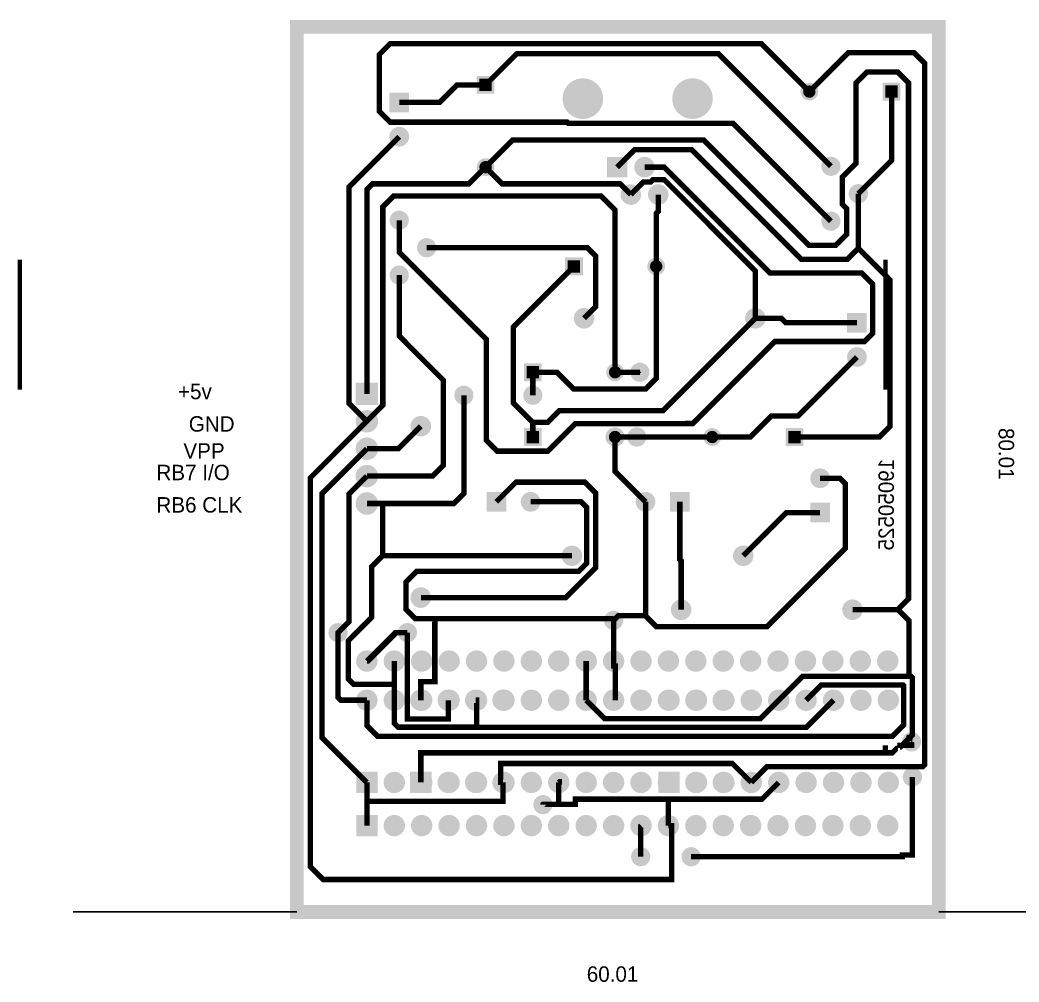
# Model space of a CAD drawing. Extents: x -267 to 397, y 62 to 270.
# Drawn here: x -266.8 to -174.2, y 169.2 to 258.3 of the extents above; entities that cross this region are included whole.
import ezdxf

# ---------------------------------------------------------------- set-up
doc = ezdxf.new("R2010")
doc.units = 0
doc.linetypes.add('ACAD_ISO03W100', pattern=[30, 12, -18])
doc.layers.get('0').update_dxf_attribs({"linetype": 'CONTINUOUS'})
doc.layers.add('ASYBOT', color=7, linetype='CONTINUOUS', true_color=0xffffff)
for name, color, linetype in [('BOTTOM', 7, 'CONTINUOUS'), ('PADSTACKS', 1, 'CONTINUOUS'), ('POWER', 7, 'CONTINUOUS'), ('SMTOP', 7, 'CONTINUOUS'), ('TEXT_SSTOP', 8, 'CONTINUOUS'), ('TOP', 2, 'CONTINUOUS')]:
    doc.layers.add(name, color=color, linetype=linetype)
doc.layers.get('PADSTACKS').off()

# ---------------------------------------------------------------- blocks, each defined once
blk = doc.blocks.new('PADSTACK_TM_CYLND_LLB_PAD3_1')
blk.add_point((0, 0))
at = {"layer": 'ASYBOT', "const_width": 0.052}
blk.add_lwpolyline([(-0.026, 0), (0.026, 0)], dxfattribs=at)
at = {"layer": 'BOTTOM', "const_width": 0.052}
blk.add_lwpolyline([(-0.026, 0), (0.026, 0)], dxfattribs=at)
at = {"layer": 'POWER', "const_width": 0.072}
blk.add_lwpolyline([(-0.036, 0), (0.036, 0)], dxfattribs=at)
at = {"layer": 'SMTOP', "const_width": 0.052}
blk.add_lwpolyline([(-0.026, 0), (0.026, 0)], dxfattribs=at)
at = {"layer": 'TOP', "const_width": 0.052}
blk.add_lwpolyline([(-0.026, 0), (0.026, 0)], dxfattribs=at)
blk = doc.blocks.new('PADSTACK_TM_CYLND_LLB_PAD4_1')
blk.add_point((0, 0))
at = {"layer": 'ASYBOT', "const_width": 0.026}
blk.add_lwpolyline([(-0.013, 0, 1), (0.013, 0, 1)], format="xyb", close=True, dxfattribs=at)
at = {"layer": 'BOTTOM', "const_width": 0.026}
blk.add_lwpolyline([(-0.013, 0, 1), (0.013, 0, 1)], format="xyb", close=True, dxfattribs=at)
at = {"layer": 'POWER', "const_width": 0.036}
blk.add_lwpolyline([(-0.018, 0, 1), (0.018, 0, 1)], format="xyb", close=True, dxfattribs=at)
at = {"layer": 'SMTOP', "const_width": 0.026}
blk.add_lwpolyline([(-0.013, 0, 1), (0.013, 0, 1)], format="xyb", close=True, dxfattribs=at)
at = {"layer": 'TOP', "const_width": 0.026}
blk.add_lwpolyline([(-0.013, 0, 1), (0.013, 0, 1)], format="xyb", close=True, dxfattribs=at)
blk = doc.blocks.new('FOOTPRINT_CAP_POL_C1')
at = {"layer": 'PADSTACKS'}
for name, p in [('PADSTACK_TM_CYLND_LLB_PAD3_1', (0, 0)), ('PADSTACK_TM_CYLND_LLB_PAD4_1', (0.125, 0))]:
    blk.add_blockref(name, p, dxfattribs=at)
blk = doc.blocks.new('FOOTPRINT_CAP_POL_C2')
at = {"layer": 'PADSTACKS'}
for name, p in [('PADSTACK_TM_CYLND_LLB_PAD3_1', (0, 0)), ('PADSTACK_TM_CYLND_LLB_PAD4_1', (0.125, 0))]:
    blk.add_blockref(name, p, dxfattribs=at)
blk = doc.blocks.new('PADSTACK_TM_DIODE_LLB_PAD30')
blk.add_point((0, 0))
at = {"layer": 'ASYBOT', "const_width": 0.0225}
blk.add_lwpolyline([(-0.0112, 0, 1), (0.0112, 0, 1)], format="xyb", close=True, dxfattribs=at)
at = {"layer": 'BOTTOM', "const_width": 0.0225}
blk.add_lwpolyline([(-0.0112, 0, 1), (0.0112, 0, 1)], format="xyb", close=True, dxfattribs=at)
at = {"layer": 'POWER', "const_width": 0.0325}
blk.add_lwpolyline([(-0.0162, 0, 1), (0.0162, 0, 1)], format="xyb", close=True, dxfattribs=at)
at = {"layer": 'SMTOP', "const_width": 0.0225}
blk.add_lwpolyline([(-0.0112, 0, 1), (0.0112, 0, 1)], format="xyb", close=True, dxfattribs=at)
at = {"layer": 'TOP', "const_width": 0.0225}
blk.add_lwpolyline([(-0.0112, 0, 1), (0.0112, 0, 1)], format="xyb", close=True, dxfattribs=at)
blk = doc.blocks.new('PADSTACK_TM_DIODE_LLB_PAD29')
blk.add_point((0, 0))
at = {"layer": 'ASYBOT', "const_width": 0.045}
blk.add_lwpolyline([(-0.0225, 0), (0.0225, 0)], dxfattribs=at)
at = {"layer": 'BOTTOM', "const_width": 0.045}
blk.add_lwpolyline([(-0.0225, 0), (0.0225, 0)], dxfattribs=at)
at = {"layer": 'POWER', "const_width": 0.065}
blk.add_lwpolyline([(-0.0325, 0), (0.0325, 0)], dxfattribs=at)
at = {"layer": 'SMTOP', "const_width": 0.045}
blk.add_lwpolyline([(-0.0225, 0), (0.0225, 0)], dxfattribs=at)
at = {"layer": 'TOP', "const_width": 0.045}
blk.add_lwpolyline([(-0.0225, 0), (0.0225, 0)], dxfattribs=at)
blk = doc.blocks.new('FOOTPRINT_DIODE_D1_2')
at = {"layer": 'PADSTACKS', "rotation": 90}
for name, p in [('PADSTACK_TM_DIODE_LLB_PAD29', (-0.3, 0)), ('PADSTACK_TM_DIODE_LLB_PAD30', (0, 0))]:
    blk.add_blockref(name, p, dxfattribs=at)
blk = doc.blocks.new('FOOTPRINT_DIODE_D2_2')
at = {"layer": 'PADSTACKS', "rotation": 90}
for name, p in [('PADSTACK_TM_DIODE_LLB_PAD29', (-0.3, 0)), ('PADSTACK_TM_DIODE_LLB_PAD30', (0, 0))]:
    blk.add_blockref(name, p, dxfattribs=at)
blk = doc.blocks.new('FOOTPRINT_DIODE_D3_2')
at = {"layer": 'PADSTACKS', "rotation": 90}
for name, p in [('PADSTACK_TM_DIODE_LLB_PAD29', (-0.3, 0)), ('PADSTACK_TM_DIODE_LLB_PAD30', (0, 0))]:
    blk.add_blockref(name, p, dxfattribs=at)
blk = doc.blocks.new('PADSTACK_TM_CYLND_LLB_PAD3')
blk.add_point((0, 0))
at = {"layer": 'ASYBOT', "const_width": 0.052}
blk.add_lwpolyline([(-0.026, 0), (0.026, 0)], dxfattribs=at)
at = {"layer": 'BOTTOM', "const_width": 0.052}
blk.add_lwpolyline([(-0.026, 0), (0.026, 0)], dxfattribs=at)
at = {"layer": 'POWER', "const_width": 0.072}
blk.add_lwpolyline([(-0.036, 0), (0.036, 0)], dxfattribs=at)
at = {"layer": 'SMTOP', "const_width": 0.052}
blk.add_lwpolyline([(-0.026, 0), (0.026, 0)], dxfattribs=at)
at = {"layer": 'TOP', "const_width": 0.052}
blk.add_lwpolyline([(-0.026, 0), (0.026, 0)], dxfattribs=at)
blk = doc.blocks.new('PADSTACK_TM_CYLND_LLB_PAD4')
blk.add_point((0, 0))
at = {"layer": 'ASYBOT', "const_width": 0.026}
blk.add_lwpolyline([(-0.013, 0, 1), (0.013, 0, 1)], format="xyb", close=True, dxfattribs=at)
at = {"layer": 'BOTTOM', "const_width": 0.026}
blk.add_lwpolyline([(-0.013, 0, 1), (0.013, 0, 1)], format="xyb", close=True, dxfattribs=at)
at = {"layer": 'POWER', "const_width": 0.036}
blk.add_lwpolyline([(-0.018, 0, 1), (0.018, 0, 1)], format="xyb", close=True, dxfattribs=at)
at = {"layer": 'SMTOP', "const_width": 0.026}
blk.add_lwpolyline([(-0.013, 0, 1), (0.013, 0, 1)], format="xyb", close=True, dxfattribs=at)
at = {"layer": 'TOP', "const_width": 0.026}
blk.add_lwpolyline([(-0.013, 0, 1), (0.013, 0, 1)], format="xyb", close=True, dxfattribs=at)
blk = doc.blocks.new('FOOTPRINT_LED_D5')
at = {"layer": 'PADSTACKS'}
for name, p in [('PADSTACK_TM_CYLND_LLB_PAD3', (0, 0)), ('PADSTACK_TM_CYLND_LLB_PAD4', (0.125, 0))]:
    blk.add_blockref(name, p, dxfattribs=at)
blk = doc.blocks.new('FOOTPRINT_LED_D6')
at = {"layer": 'PADSTACKS'}
for name, p in [('PADSTACK_TM_CYLND_LLB_PAD3', (0, 0)), ('PADSTACK_TM_CYLND_LLB_PAD4', (0.125, 0))]:
    blk.add_blockref(name, p, dxfattribs=at)
blk = doc.blocks.new('FOOTPRINT_LED_D7')
at = {"layer": 'PADSTACKS'}
for name, p in [('PADSTACK_TM_CYLND_LLB_PAD3', (0, 0)), ('PADSTACK_TM_CYLND_LLB_PAD4', (0.125, 0))]:
    blk.add_blockref(name, p, dxfattribs=at)
blk = doc.blocks.new('FOOTPRINT_DIODE_D8')
at = {"layer": 'PADSTACKS', "rotation": 90}
for name, p in [('PADSTACK_TM_DIODE_LLB_PAD29', (-0.3, 0)), ('PADSTACK_TM_DIODE_LLB_PAD30', (0, 0))]:
    blk.add_blockref(name, p, dxfattribs=at)
blk = doc.blocks.new('FOOTPRINT_DIODE_D9')
at = {"layer": 'PADSTACKS', "rotation": 90}
for name, p in [('PADSTACK_TM_DIODE_LLB_PAD29', (-0.3, 0)), ('PADSTACK_TM_DIODE_LLB_PAD30', (0, 0))]:
    blk.add_blockref(name, p, dxfattribs=at)
blk = doc.blocks.new('FOOTPRINT_DIODE_D10')
at = {"layer": 'PADSTACKS', "rotation": 90}
for name, p in [('PADSTACK_TM_DIODE_LLB_PAD29', (-0.3, 0)), ('PADSTACK_TM_DIODE_LLB_PAD30', (0, 0))]:
    blk.add_blockref(name, p, dxfattribs=at)
blk = doc.blocks.new('PADSTACK_TELE_LLB_PAD2')
blk.add_point((0, 0))
at = {"layer": 'ASYBOT', "const_width": 0.055}
blk.add_lwpolyline([(-0.0275, 0), (0.0275, 0)], dxfattribs=at)
at = {"layer": 'BOTTOM', "const_width": 0.055}
blk.add_lwpolyline([(-0.0275, 0), (0.0275, 0)], dxfattribs=at)
at = {"layer": 'POWER', "const_width": 0.075}
blk.add_lwpolyline([(-0.0375, 0), (0.0375, 0)], dxfattribs=at)
at = {"layer": 'SMTOP', "const_width": 0.055}
blk.add_lwpolyline([(-0.0275, 0), (0.0275, 0)], dxfattribs=at)
at = {"layer": 'TOP', "const_width": 0.055}
blk.add_lwpolyline([(-0.0275, 0), (0.0275, 0)], dxfattribs=at)
blk = doc.blocks.new('PADSTACK_TELE_LLB_PAD1')
blk.add_point((0, 0))
at = {"layer": 'ASYBOT', "const_width": 0.0275}
blk.add_lwpolyline([(-0.01375, 0, 1), (0.01375, 0, 1)], format="xyb", close=True, dxfattribs=at)
at = {"layer": 'BOTTOM', "const_width": 0.0275}
blk.add_lwpolyline([(-0.01375, 0, 1), (0.01375, 0, 1)], format="xyb", close=True, dxfattribs=at)
at = {"layer": 'POWER', "const_width": 0.0375}
blk.add_lwpolyline([(-0.01875, 0, 1), (0.01875, 0, 1)], format="xyb", close=True, dxfattribs=at)
at = {"layer": 'SMTOP', "const_width": 0.0275}
blk.add_lwpolyline([(-0.01375, 0, 1), (0.01375, 0, 1)], format="xyb", close=True, dxfattribs=at)
at = {"layer": 'TOP', "const_width": 0.0275}
blk.add_lwpolyline([(-0.01375, 0, 1), (0.01375, 0, 1)], format="xyb", close=True, dxfattribs=at)
blk = doc.blocks.new('PADSTACK_TELE_LLB_HOLE1')
blk.add_point((0, 0))
at = {"layer": 'ASYBOT', "const_width": 0.064}
blk.add_lwpolyline([(-0.032, 0, 1), (0.032, 0, 1)], format="xyb", close=True, dxfattribs=at)
at = {"layer": 'BOTTOM', "const_width": 0.064}
blk.add_lwpolyline([(-0.032, 0, 1), (0.032, 0, 1)], format="xyb", close=True, dxfattribs=at)
at = {"layer": 'POWER', "const_width": 0.074}
blk.add_lwpolyline([(-0.037, 0, 1), (0.037, 0, 1)], format="xyb", close=True, dxfattribs=at)
at = {"layer": 'SMTOP', "const_width": 0.064}
blk.add_lwpolyline([(-0.032, 0, 1), (0.032, 0, 1)], format="xyb", close=True, dxfattribs=at)
at = {"layer": 'TOP', "const_width": 0.064}
blk.add_lwpolyline([(-0.032, 0, 1), (0.032, 0, 1)], format="xyb", close=True, dxfattribs=at)
blk = doc.blocks.new('FOOTPRINT_RJ12_J2')
at = {"layer": 'PADSTACKS'}
for name, p in [('PADSTACK_TELE_LLB_HOLE1', (-0.275, 0.25)), ('PADSTACK_TELE_LLB_HOLE1', (0.125, 0.25)), ('PADSTACK_TELE_LLB_PAD2', (-0.15, 0)), ('PADSTACK_TELE_LLB_PAD1', (-0.05, 0)), ('PADSTACK_TELE_LLB_PAD1', (-0.1, -0.1)), ('PADSTACK_TELE_LLB_PAD1', (0, -0.1))]:
    blk.add_blockref(name, p, dxfattribs=at)
blk = doc.blocks.new('PADSTACK_BCON100T_LLB_PAD3')
blk.add_point((0, 0))
at = {"layer": 'ASYBOT', "const_width": 0.062}
blk.add_lwpolyline([(-0.031, 0), (0.031, 0)], dxfattribs=at)
at = {"layer": 'BOTTOM', "const_width": 0.062}
blk.add_lwpolyline([(-0.031, 0), (0.031, 0)], dxfattribs=at)
at = {"layer": 'POWER', "const_width": 0.082}
blk.add_lwpolyline([(-0.041, 0), (0.041, 0)], dxfattribs=at)
at = {"layer": 'SMTOP', "const_width": 0.062}
blk.add_lwpolyline([(-0.031, 0), (0.031, 0)], dxfattribs=at)
at = {"layer": 'TOP', "const_width": 0.062}
blk.add_lwpolyline([(-0.031, 0), (0.031, 0)], dxfattribs=at)
blk = doc.blocks.new('PADSTACK_BCON100T_LLB_PAD4')
blk.add_point((0, 0))
at = {"layer": 'ASYBOT', "const_width": 0.031}
blk.add_lwpolyline([(-0.0155, 0, 1), (0.0155, 0, 1)], format="xyb", close=True, dxfattribs=at)
at = {"layer": 'BOTTOM', "const_width": 0.031}
blk.add_lwpolyline([(-0.0155, 0, 1), (0.0155, 0, 1)], format="xyb", close=True, dxfattribs=at)
at = {"layer": 'POWER', "const_width": 0.041}
blk.add_lwpolyline([(-0.0205, 0, 1), (0.0205, 0, 1)], format="xyb", close=True, dxfattribs=at)
at = {"layer": 'SMTOP', "const_width": 0.031}
blk.add_lwpolyline([(-0.0155, 0, 1), (0.0155, 0, 1)], format="xyb", close=True, dxfattribs=at)
at = {"layer": 'TOP', "const_width": 0.031}
blk.add_lwpolyline([(-0.0155, 0, 1), (0.0155, 0, 1)], format="xyb", close=True, dxfattribs=at)
blk = doc.blocks.new('FOOTPRINT_CON5_J3')
at = {"layer": 'PADSTACKS'}
for name, p in [('PADSTACK_BCON100T_LLB_PAD3', (0, 0)), ('PADSTACK_BCON100T_LLB_PAD4', (0.1, 0)), ('PADSTACK_BCON100T_LLB_PAD4', (0.2, 0)), ('PADSTACK_BCON100T_LLB_PAD4', (0.3, 0)), ('PADSTACK_BCON100T_LLB_PAD4', (0.4, 0))]:
    blk.add_blockref(name, p, dxfattribs=at)
blk = doc.blocks.new('PADSTACK_T1_1')
blk.add_point((0, 0))
at = {"layer": 'BOTTOM', "const_width": 0.031}
blk.add_lwpolyline([(-0.0155, 0, 1), (0.0155, 0, 1)], format="xyb", close=True, dxfattribs=at)
at = {"layer": 'POWER', "const_width": 0.035}
blk.add_lwpolyline([(-0.0175, 0, 1), (0.0175, 0, 1)], format="xyb", close=True, dxfattribs=at)
at = {"layer": 'SMTOP', "const_width": 0.0335}
blk.add_lwpolyline([(-0.01675, 0, 1), (0.01675, 0, 1)], format="xyb", close=True, dxfattribs=at)
at = {"layer": 'TOP', "const_width": 0.031}
blk.add_lwpolyline([(-0.0155, 0, 1), (0.0155, 0, 1)], format="xyb", close=True, dxfattribs=at)
blk = doc.blocks.new('FOOTPRINT_BC_Q1')
at = {"layer": 'PADSTACKS'}
for p in [(0, 0), (0.2, 0), (0.1, -0.1)]:
    blk.add_blockref('PADSTACK_T1_1', p, dxfattribs=at)
blk = doc.blocks.new('FOOTPRINT_BC_Q2')
at = {"layer": 'PADSTACKS'}
for p in [(0, 0), (0.2, 0), (0.1, -0.1)]:
    blk.add_blockref('PADSTACK_T1_1', p, dxfattribs=at)
blk = doc.blocks.new('PADSTACK_TM_AXIAL_LLB_PAD1')
blk.add_point((0, 0))
at = {"layer": 'ASYBOT', "const_width": 0.0275}
blk.add_lwpolyline([(-0.0137, 0, 1), (0.0137, 0, 1)], format="xyb", close=True, dxfattribs=at)
at = {"layer": 'BOTTOM', "const_width": 0.0275}
blk.add_lwpolyline([(-0.0137, 0, 1), (0.0137, 0, 1)], format="xyb", close=True, dxfattribs=at)
at = {"layer": 'POWER', "const_width": 0.0375}
blk.add_lwpolyline([(-0.0187, 0, 1), (0.0187, 0, 1)], format="xyb", close=True, dxfattribs=at)
at = {"layer": 'SMTOP', "const_width": 0.0275}
blk.add_lwpolyline([(-0.0137, 0, 1), (0.0137, 0, 1)], format="xyb", close=True, dxfattribs=at)
at = {"layer": 'TOP', "const_width": 0.0275}
blk.add_lwpolyline([(-0.0137, 0, 1), (0.0137, 0, 1)], format="xyb", close=True, dxfattribs=at)
blk = doc.blocks.new('FOOTPRINT_RESISTOR_3_R1')
at = {"layer": 'PADSTACKS'}
for p in [(0, 0), (0.625, 0)]:
    blk.add_blockref('PADSTACK_TM_AXIAL_LLB_PAD1', p, dxfattribs=at)
blk = doc.blocks.new('FOOTPRINT_RESISTOR_3_R2')
at = {"layer": 'PADSTACKS'}
for p in [(0, 0), (0.625, 0)]:
    blk.add_blockref('PADSTACK_TM_AXIAL_LLB_PAD1', p, dxfattribs=at)
blk = doc.blocks.new('FOOTPRINT_RESISTOR_3_R3')
at = {"layer": 'PADSTACKS'}
for p in [(0, 0), (0.625, 0)]:
    blk.add_blockref('PADSTACK_TM_AXIAL_LLB_PAD1', p, dxfattribs=at)
blk = doc.blocks.new('FOOTPRINT_RESISTOR_3_R4')
at = {"layer": 'PADSTACKS'}
for p in [(0, 0), (0.625, 0)]:
    blk.add_blockref('PADSTACK_TM_AXIAL_LLB_PAD1', p, dxfattribs=at)
blk = doc.blocks.new('PADSTACK_DIP100T_LLB_PAD1')
blk.add_point((0, 0))
at = {"layer": 'ASYBOT', "const_width": 0.058}
blk.add_lwpolyline([(-0.029, 0), (0.029, 0)], dxfattribs=at)
at = {"layer": 'BOTTOM', "const_width": 0.058}
blk.add_lwpolyline([(-0.029, 0), (0.029, 0)], dxfattribs=at)
at = {"layer": 'POWER', "const_width": 0.078}
blk.add_lwpolyline([(-0.039, 0), (0.039, 0)], dxfattribs=at)
at = {"layer": 'SMTOP', "const_width": 0.058}
blk.add_lwpolyline([(-0.029, 0), (0.029, 0)], dxfattribs=at)
at = {"layer": 'TOP', "const_width": 0.058}
blk.add_lwpolyline([(-0.029, 0), (0.029, 0)], dxfattribs=at)
blk = doc.blocks.new('PADSTACK_DIP100T_LLB_PAD2')
blk.add_point((0, 0))
at = {"layer": 'ASYBOT', "const_width": 0.029}
blk.add_lwpolyline([(-0.0145, 0, 1), (0.0145, 0, 1)], format="xyb", close=True, dxfattribs=at)
at = {"layer": 'BOTTOM', "const_width": 0.029}
blk.add_lwpolyline([(-0.0145, 0, 1), (0.0145, 0, 1)], format="xyb", close=True, dxfattribs=at)
at = {"layer": 'POWER', "const_width": 0.039}
blk.add_lwpolyline([(-0.0195, 0, 1), (0.0195, 0, 1)], format="xyb", close=True, dxfattribs=at)
at = {"layer": 'SMTOP', "const_width": 0.029}
blk.add_lwpolyline([(-0.0145, 0, 1), (0.0145, 0, 1)], format="xyb", close=True, dxfattribs=at)
at = {"layer": 'TOP', "const_width": 0.029}
blk.add_lwpolyline([(-0.0145, 0, 1), (0.0145, 0, 1)], format="xyb", close=True, dxfattribs=at)
blk = doc.blocks.new('FOOTPRINT_DIP_18_U2')
at = {"layer": 'PADSTACKS'}
for name, p in [('PADSTACK_DIP100T_LLB_PAD2', (0, 0.3)), ('PADSTACK_DIP100T_LLB_PAD2', (0.1, 0.3)), ('PADSTACK_DIP100T_LLB_PAD2', (0.2, 0.3)), ('PADSTACK_DIP100T_LLB_PAD2', (0.3, 0.3)), ('PADSTACK_DIP100T_LLB_PAD2', (0.4, 0.3)), ('PADSTACK_DIP100T_LLB_PAD2', (0.5, 0.3)), ('PADSTACK_DIP100T_LLB_PAD2', (0.6, 0.3)), ('PADSTACK_DIP100T_LLB_PAD2', (0.7, 0.3)), ('PADSTACK_DIP100T_LLB_PAD2', (0.8, 0.3)), ('PADSTACK_DIP100T_LLB_PAD1', (0, 0)), ('PADSTACK_DIP100T_LLB_PAD2', (0.1, 0)), ('PADSTACK_DIP100T_LLB_PAD2', (0.2, 0)), ('PADSTACK_DIP100T_LLB_PAD2', (0.3, 0)), ('PADSTACK_DIP100T_LLB_PAD2', (0.4, 0)), ('PADSTACK_DIP100T_LLB_PAD2', (0.5, 0)), ('PADSTACK_DIP100T_LLB_PAD2', (0.6, 0)), ('PADSTACK_DIP100T_LLB_PAD2', (0.7, 0)), ('PADSTACK_DIP100T_LLB_PAD2', (0.8, 0))]:
    blk.add_blockref(name, p, dxfattribs=at)
blk = doc.blocks.new('PADSTACK_DIP100T_LLB_PAD4_1')
blk.add_point((0, 0))
at = {"layer": 'ASYBOT', "const_width": 0.058}
blk.add_lwpolyline([(-0.029, 0), (0.029, 0)], dxfattribs=at)
at = {"layer": 'BOTTOM', "const_width": 0.058}
blk.add_lwpolyline([(-0.029, 0), (0.029, 0)], dxfattribs=at)
at = {"layer": 'POWER', "const_width": 0.078}
blk.add_lwpolyline([(-0.039, 0), (0.039, 0)], dxfattribs=at)
at = {"layer": 'SMTOP', "const_width": 0.058}
blk.add_lwpolyline([(-0.029, 0), (0.029, 0)], dxfattribs=at)
at = {"layer": 'TOP', "const_width": 0.058}
blk.add_lwpolyline([(-0.029, 0), (0.029, 0)], dxfattribs=at)
blk = doc.blocks.new('PADSTACK_DIP100T_LLB_PAD3_1')
blk.add_point((0, 0))
at = {"layer": 'ASYBOT', "const_width": 0.029}
blk.add_lwpolyline([(-0.0145, 0, 1), (0.0145, 0, 1)], format="xyb", close=True, dxfattribs=at)
at = {"layer": 'BOTTOM', "const_width": 0.029}
blk.add_lwpolyline([(-0.0145, 0, 1), (0.0145, 0, 1)], format="xyb", close=True, dxfattribs=at)
at = {"layer": 'POWER', "const_width": 0.039}
blk.add_lwpolyline([(-0.0195, 0, 1), (0.0195, 0, 1)], format="xyb", close=True, dxfattribs=at)
at = {"layer": 'SMTOP', "const_width": 0.029}
blk.add_lwpolyline([(-0.0145, 0, 1), (0.0145, 0, 1)], format="xyb", close=True, dxfattribs=at)
at = {"layer": 'TOP', "const_width": 0.029}
blk.add_lwpolyline([(-0.0145, 0, 1), (0.0145, 0, 1)], format="xyb", close=True, dxfattribs=at)
blk = doc.blocks.new('PADSTACK_DIP100T_LLB_PAD5_1')
blk.add_point((0, 0))
at = {"layer": 'ASYBOT', "const_width": 0.029}
blk.add_lwpolyline([(-0.0145, 0, 1), (0.0145, 0, 1)], format="xyb", close=True, dxfattribs=at)
at = {"layer": 'BOTTOM', "const_width": 0.029}
blk.add_lwpolyline([(-0.0145, 0, 1), (0.0145, 0, 1)], format="xyb", close=True, dxfattribs=at)
at = {"layer": 'POWER', "const_width": 0.039}
blk.add_lwpolyline([(-0.0195, 0, 1), (0.0195, 0, 1)], format="xyb", close=True, dxfattribs=at)
at = {"layer": 'SMTOP', "const_width": 0.029}
blk.add_lwpolyline([(-0.0145, 0, 1), (0.0145, 0, 1)], format="xyb", close=True, dxfattribs=at)
at = {"layer": 'TOP', "const_width": 0.029}
blk.add_lwpolyline([(-0.0145, 0, 1), (0.0145, 0, 1)], format="xyb", close=True, dxfattribs=at)
blk = doc.blocks.new('FOOTPRINT_DIP_100_28_W_600_L1_3')
at = {"layer": 'PADSTACKS'}
for name, p in [('PADSTACK_DIP100T_LLB_PAD5_1', (0, 0.6)), ('PADSTACK_DIP100T_LLB_PAD5_1', (0.1, 0.6)), ('PADSTACK_DIP100T_LLB_PAD5_1', (0.2, 0.6)), ('PADSTACK_DIP100T_LLB_PAD5_1', (0.3, 0.6)), ('PADSTACK_DIP100T_LLB_PAD5_1', (0.4, 0.6)), ('PADSTACK_DIP100T_LLB_PAD5_1', (0.5, 0.6)), ('PADSTACK_DIP100T_LLB_PAD5_1', (0.6, 0.6)), ('PADSTACK_DIP100T_LLB_PAD5_1', (0.7, 0.6)), ('PADSTACK_DIP100T_LLB_PAD5_1', (0.8, 0.6)), ('PADSTACK_DIP100T_LLB_PAD5_1', (0.9, 0.6)), ('PADSTACK_DIP100T_LLB_PAD5_1', (1, 0.6)), ('PADSTACK_DIP100T_LLB_PAD5_1', (1.1, 0.6)), ('PADSTACK_DIP100T_LLB_PAD5_1', (1.2, 0.6)), ('PADSTACK_DIP100T_LLB_PAD5_1', (1.3, 0.6)), ('PADSTACK_DIP100T_LLB_PAD3_1', (0.1, 0)), ('PADSTACK_DIP100T_LLB_PAD3_1', (0.2, 0)), ('PADSTACK_DIP100T_LLB_PAD3_1', (0.3, 0)), ('PADSTACK_DIP100T_LLB_PAD3_1', (0.4, 0)), ('PADSTACK_DIP100T_LLB_PAD3_1', (0.5, 0)), ('PADSTACK_DIP100T_LLB_PAD3_1', (0.6, 0)), ('PADSTACK_DIP100T_LLB_PAD3_1', (0.7, 0)), ('PADSTACK_DIP100T_LLB_PAD3_1', (0.8, 0)), ('PADSTACK_DIP100T_LLB_PAD3_1', (0.9, 0)), ('PADSTACK_DIP100T_LLB_PAD3_1', (1, 0)), ('PADSTACK_DIP100T_LLB_PAD3_1', (1.1, 0)), ('PADSTACK_DIP100T_LLB_PAD3_1', (1.2, 0)), ('PADSTACK_DIP100T_LLB_PAD3_1', (1.3, 0))]:
    blk.add_blockref(name, p, dxfattribs=at)
at = {"layer": 'PADSTACKS', "rotation": 90}
blk.add_blockref('PADSTACK_DIP100T_LLB_PAD4_1', (0, 0), dxfattribs=at)
blk = doc.blocks.new('FOOTPRINT_DIP_100_28_W_300_L1_3')
at = {"layer": 'PADSTACKS'}
for name, p in [('PADSTACK_DIP100T_LLB_PAD5_1', (0, 0.3)), ('PADSTACK_DIP100T_LLB_PAD5_1', (0.1, 0.3)), ('PADSTACK_DIP100T_LLB_PAD5_1', (0.2, 0.3)), ('PADSTACK_DIP100T_LLB_PAD5_1', (0.3, 0.3)), ('PADSTACK_DIP100T_LLB_PAD5_1', (0.4, 0.3)), ('PADSTACK_DIP100T_LLB_PAD5_1', (0.5, 0.3)), ('PADSTACK_DIP100T_LLB_PAD5_1', (0.6, 0.3)), ('PADSTACK_DIP100T_LLB_PAD5_1', (0.7, 0.3)), ('PADSTACK_DIP100T_LLB_PAD5_1', (0.8, 0.3)), ('PADSTACK_DIP100T_LLB_PAD5_1', (0.9, 0.3)), ('PADSTACK_DIP100T_LLB_PAD5_1', (1, 0.3)), ('PADSTACK_DIP100T_LLB_PAD5_1', (1.1, 0.3)), ('PADSTACK_DIP100T_LLB_PAD5_1', (1.2, 0.3)), ('PADSTACK_DIP100T_LLB_PAD5_1', (1.3, 0.3)), ('PADSTACK_DIP100T_LLB_PAD3_1', (0.1, 0)), ('PADSTACK_DIP100T_LLB_PAD3_1', (0.2, 0)), ('PADSTACK_DIP100T_LLB_PAD3_1', (0.3, 0)), ('PADSTACK_DIP100T_LLB_PAD3_1', (0.4, 0)), ('PADSTACK_DIP100T_LLB_PAD3_1', (0.5, 0)), ('PADSTACK_DIP100T_LLB_PAD3_1', (0.6, 0)), ('PADSTACK_DIP100T_LLB_PAD3_1', (0.7, 0)), ('PADSTACK_DIP100T_LLB_PAD3_1', (0.8, 0)), ('PADSTACK_DIP100T_LLB_PAD3_1', (0.9, 0)), ('PADSTACK_DIP100T_LLB_PAD3_1', (1, 0)), ('PADSTACK_DIP100T_LLB_PAD3_1', (1.1, 0)), ('PADSTACK_DIP100T_LLB_PAD3_1', (1.2, 0)), ('PADSTACK_DIP100T_LLB_PAD3_1', (1.3, 0))]:
    blk.add_blockref(name, p, dxfattribs=at)
at = {"layer": 'PADSTACKS', "rotation": 90}
blk.add_blockref('PADSTACK_DIP100T_LLB_PAD4_1', (0, 0), dxfattribs=at)
blk = doc.blocks.new('FOOTPRINT_DIP_100_40_W_600_L2_3')
at = {"layer": 'PADSTACKS'}
for name, p in [('PADSTACK_DIP100T_LLB_PAD5_1', (0, 0.6)), ('PADSTACK_DIP100T_LLB_PAD5_1', (0.1, 0.6)), ('PADSTACK_DIP100T_LLB_PAD5_1', (0.2, 0.6)), ('PADSTACK_DIP100T_LLB_PAD5_1', (0.3, 0.6)), ('PADSTACK_DIP100T_LLB_PAD5_1', (0.4, 0.6)), ('PADSTACK_DIP100T_LLB_PAD5_1', (0.5, 0.6)), ('PADSTACK_DIP100T_LLB_PAD5_1', (0.6, 0.6)), ('PADSTACK_DIP100T_LLB_PAD5_1', (0.7, 0.6)), ('PADSTACK_DIP100T_LLB_PAD5_1', (0.8, 0.6)), ('PADSTACK_DIP100T_LLB_PAD5_1', (0.9, 0.6)), ('PADSTACK_DIP100T_LLB_PAD5_1', (1, 0.6)), ('PADSTACK_DIP100T_LLB_PAD5_1', (1.1, 0.6)), ('PADSTACK_DIP100T_LLB_PAD5_1', (1.2, 0.6)), ('PADSTACK_DIP100T_LLB_PAD5_1', (1.3, 0.6)), ('PADSTACK_DIP100T_LLB_PAD5_1', (1.4, 0.6)), ('PADSTACK_DIP100T_LLB_PAD5_1', (1.5, 0.6)), ('PADSTACK_DIP100T_LLB_PAD5_1', (1.6, 0.6)), ('PADSTACK_DIP100T_LLB_PAD5_1', (1.7, 0.6)), ('PADSTACK_DIP100T_LLB_PAD5_1', (1.8, 0.6)), ('PADSTACK_DIP100T_LLB_PAD5_1', (1.9, 0.6)), ('PADSTACK_DIP100T_LLB_PAD3_1', (0.1, 0)), ('PADSTACK_DIP100T_LLB_PAD3_1', (0.2, 0)), ('PADSTACK_DIP100T_LLB_PAD3_1', (0.3, 0)), ('PADSTACK_DIP100T_LLB_PAD3_1', (0.4, 0)), ('PADSTACK_DIP100T_LLB_PAD3_1', (0.5, 0)), ('PADSTACK_DIP100T_LLB_PAD3_1', (0.6, 0)), ('PADSTACK_DIP100T_LLB_PAD3_1', (0.7, 0)), ('PADSTACK_DIP100T_LLB_PAD3_1', (0.8, 0)), ('PADSTACK_DIP100T_LLB_PAD3_1', (0.9, 0)), ('PADSTACK_DIP100T_LLB_PAD3_1', (1, 0)), ('PADSTACK_DIP100T_LLB_PAD3_1', (1.1, 0)), ('PADSTACK_DIP100T_LLB_PAD3_1', (1.2, 0)), ('PADSTACK_DIP100T_LLB_PAD3_1', (1.3, 0)), ('PADSTACK_DIP100T_LLB_PAD3_1', (1.4, 0)), ('PADSTACK_DIP100T_LLB_PAD3_1', (1.5, 0)), ('PADSTACK_DIP100T_LLB_PAD3_1', (1.6, 0)), ('PADSTACK_DIP100T_LLB_PAD3_1', (1.7, 0)), ('PADSTACK_DIP100T_LLB_PAD3_1', (1.8, 0)), ('PADSTACK_DIP100T_LLB_PAD3_1', (1.9, 0))]:
    blk.add_blockref(name, p, dxfattribs=at)
at = {"layer": 'PADSTACKS', "rotation": 90}
blk.add_blockref('PADSTACK_DIP100T_LLB_PAD4_1', (0, 0), dxfattribs=at)
blk = doc.blocks.new('FOOTPRINT_DIP_100_8_W_300_L_4_5')
at = {"layer": 'PADSTACKS'}
for name, p in [('PADSTACK_DIP100T_LLB_PAD5_1', (0, 0.3)), ('PADSTACK_DIP100T_LLB_PAD5_1', (0.1, 0.3)), ('PADSTACK_DIP100T_LLB_PAD5_1', (0.2, 0.3)), ('PADSTACK_DIP100T_LLB_PAD5_1', (0.3, 0.3)), ('PADSTACK_DIP100T_LLB_PAD3_1', (0.1, 0)), ('PADSTACK_DIP100T_LLB_PAD3_1', (0.2, 0)), ('PADSTACK_DIP100T_LLB_PAD3_1', (0.3, 0))]:
    blk.add_blockref(name, p, dxfattribs=at)
at = {"layer": 'PADSTACKS', "rotation": 90}
blk.add_blockref('PADSTACK_DIP100T_LLB_PAD4_1', (0, 0), dxfattribs=at)
blk = doc.blocks.new('VIASTACK_VIA1')
blk.add_point((0, 0))
at = {"layer": 'BOTTOM', "const_width": 0.03}
blk.add_lwpolyline([(-0.015, 0, 1), (0.015, 0, 1)], format="xyb", close=True, dxfattribs=at)
at = {"layer": 'POWER', "const_width": 0.035}
blk.add_lwpolyline([(-0.0175, 0, 1), (0.0175, 0, 1)], format="xyb", close=True, dxfattribs=at)
at = {"layer": 'SMTOP', "const_width": 0.0325}
blk.add_lwpolyline([(-0.0162, 0, 1), (0.0162, 0, 1)], format="xyb", close=True, dxfattribs=at)
at = {"layer": 'TOP', "const_width": 0.03}
blk.add_lwpolyline([(-0.015, 0, 1), (0.015, 0, 1)], format="xyb", close=True, dxfattribs=at)
blk = doc.blocks.new('FOOTPRINT_VIA1')
at = {"layer": 'PADSTACKS'}
blk.add_blockref('VIASTACK_VIA1', (0, 0), dxfattribs=at)

msp = doc.modelspace()

# ---------------------------------------------------------------- linework, layer by layer
for points, const_width in [([(-181.668, 178.14), (-181.668, 257.633), (-241.162, 257.633), (-241.162, 175.64), (-181.668, 175.64), (-181.668, 178.14)], 1.27), ([(-191.667, 239.635), (-200.734, 248.702), (-216.001, 248.702), (-216.102, 248.803), (-232.501, 248.803), (-233.501, 249.803), (-233.501, 255.079), (-232.501, 256.079), (-198.112, 256.079), (-193.667, 251.634)], 0.5), ([(-193.667, 251.634), (-190.055, 255.246), (-183.981, 255.246), (-182.981, 254.246), (-182.981, 189.291), (-183.159, 189.113), (-197.571, 189.113), (-199.045, 187.639)], 0.5), ([(-223.664, 252.254), (-220.765, 255.153), (-202.105, 255.153), (-191.667, 244.715)], 0.5), ([(-189.667, 203.638), (-185.438, 203.638), (-185.438, 203.679), (-184.479, 204.638), (-184.479, 252.452), (-185.479, 253.452), (-188.331, 253.452), (-189.331, 252.452), (-189.331, 244.993), (-190.601, 243.723), (-190.601, 241.183), (-190.22, 240.802), (-190.22, 238.399), (-191.22, 237.399), (-193.7, 237.399), (-203.45, 247.149), (-221.149, 247.149), (-223.664, 244.634)], 0.5), ([(-223.664, 252.254), (-226.293, 252.254), (-227.913, 250.634), (-231.663, 250.634)], 0.5), ([(-189.127, 242.175), (-186.047, 245.255), (-186.047, 251.634)], 0.5), ([(-231.663, 247.459), (-236.321, 242.801), (-236.321, 222.754), (-234.663, 221.096)], 0.5), ([(-189.127, 242.175), (-189.127, 237.103), (-190.127, 236.103), (-194.411, 236.103), (-204.571, 246.263), (-209.846, 246.263), (-211.475, 244.634)], 0.5), ([(-223.664, 244.634), (-225.21, 243.088), (-234.136, 243.088), (-234.663, 242.562), (-234.663, 223.636)], 0.5), ([(-223.664, 244.634), (-222.118, 243.088), (-211.199, 243.088), (-210.205, 242.094)], 0.5), ([(-208.935, 244.634), (-207.111, 244.634), (-197.31, 234.833), (-188.807, 234.833), (-187.807, 233.833), (-187.807, 229.245), (-188.569, 228.483), (-196.871, 228.483), (-204.464, 220.89), (-205.175, 220.89)], 0.5), ([(-198.666, 230.636), (-198.666, 235.025), (-207.111, 243.469), (-208.152, 243.469), (-208.355, 243.266), (-209.034, 243.266), (-210.205, 242.094)], 0.5), ([(-234.663, 221.096), (-233.183, 222.577), (-233.183, 240.971), (-232.183, 241.971), (-212.978, 241.971), (-211.665, 240.658), (-211.665, 225.636)], 0.5), ([(-207.665, 242.094), (-207.665, 240.522), (-207.855, 240.333), (-207.855, 235.446)], 0.5), ([(-195.046, 219.637), (-187.189, 219.637), (-186.189, 220.636), (-186.189, 234.165), (-189.127, 237.103), (-189.127, 242.175)], 0.5), ([(-204.491, 220.863), (-215.366, 220.863), (-217.904, 218.325), (-222.598, 218.325), (-223.598, 219.325), (-223.598, 228.696), (-231.663, 236.761), (-231.663, 239.715)], 0.5), ([(-229.123, 237.175), (-214.224, 237.175), (-213.461, 236.412), (-213.461, 231.716), (-214.541, 230.636)], 0.5), ([(-215.475, 235.446), (-221.081, 229.84), (-221.081, 222.788), (-219.285, 220.992), (-219.285, 219.637)], 0.5), ([(-219.285, 225.636), (-217.061, 225.636), (-215.5, 224.075), (-208.855, 224.075), (-207.855, 225.075), (-207.855, 235.446)], 0.5), ([(-234.663, 216.016), (-228.575, 216.016), (-227.576, 217.016), (-227.576, 224.901), (-231.663, 228.989), (-231.663, 234.635)], 0.5), ([(-219.285, 219.637), (-219.285, 220.992), (-217.93, 220.992), (-216.837, 222.084), (-207.217, 222.084), (-198.666, 230.636)], 0.5), ([(-198.666, 230.636), (-196.268, 230.636), (-195.855, 230.223), (-189.255, 230.223)], 0.5), ([(-189.255, 227.048), (-194.727, 221.576), (-197.195, 221.576), (-199.135, 219.637), (-202.666, 219.637)], 0.5), ([(-219.285, 223.507), (-219.285, 225.636)], 0.5), ([(-211.665, 225.636), (-209.366, 225.636)], 0.5), ([(-225.673, 223.507), (-225.673, 214.425), (-226.622, 213.476), (-234.663, 213.476)], 0.5), ([(-234.663, 221.096), (-239.897, 215.862), (-239.897, 179.826), (-238.721, 178.65), (-206.42, 178.65), (-206.42, 183.64), (-206.723, 183.64)], 0.5), ([(-234.663, 218.556), (-231.744, 218.556), (-229.663, 220.636)], 0.5), ([(-211.665, 219.637), (-211.665, 219.637)], 0.5), ([(-208.841, 213.637), (-211.665, 216.462), (-211.665, 219.637)], 0.5), ([(-211.665, 219.637), (-209.646, 219.637)], 0.5), ([(-209.646, 219.637), (-202.666, 219.637)], 0.5), ([(-234.663, 218.556), (-238.829, 214.391), (-238.829, 191.805), (-234.663, 187.639)], 0.5), ([(-237.332, 201.51), (-237.332, 201.518), (-236.321, 202.529), (-236.321, 214.358), (-234.663, 216.016)], 0.5), ([(-229.663, 204.761), (-216.228, 204.761), (-213.461, 207.528), (-213.461, 214.453), (-214.461, 215.453), (-220.848, 215.453), (-222.664, 213.637)], 0.5), ([(-192.667, 215.812), (-190.823, 215.812), (-190.331, 215.32), (-190.331, 209.322), (-197.576, 202.077), (-207.841, 202.077), (-208.841, 203.077), (-208.841, 213.637)], 0.5), ([(-208.841, 213.637), (-208.841, 203.077), (-211.38, 203.077), (-211.803, 202.653)], 0.5), ([(-205.666, 213.637), (-205.666, 208.287), (-205.542, 208.163), (-205.542, 203.638)], 0.5), ([(-234.663, 213.476), (-233.208, 213.476), (-233.208, 208.637), (-215.665, 208.637)], 0.5), ([(-199.79, 208.637), (-195.79, 212.637), (-192.667, 212.637)], 0.5), ([(-215.665, 208.637), (-233.208, 208.637), (-234.208, 207.638), (-234.208, 202.956), (-236.392, 200.772), (-236.392, 197.246), (-235.88, 196.733), (-232.123, 196.733), (-232.123, 195.259)], 0.5), ([(-196.505, 195.259), (-194.295, 197.47), (-184.438, 197.47), (-184.438, 202.638), (-185.438, 203.638), (-189.667, 203.638)], 0.5), ([(-211.803, 198.88), (-211.803, 202.653)], 0.5), ([(-237.332, 201.51), (-237.332, 195.523), (-237.068, 195.259), (-234.663, 195.259)], 0.5), ([(-230.906, 201.52), (-232.011, 201.52), (-233.598, 199.934), (-234.663, 198.88)], 0.5), ([(-234.663, 198.88), (-233.598, 199.934), (-232.011, 201.52)], 0.5), ([(-230.906, 201.52), (-231.922, 201.52), (-231.922, 201.51), (-234.552, 198.88), (-234.663, 198.88)], 0.5), ([(-230.906, 201.52), (-230.906, 193.509), (-227.123, 193.509), (-227.123, 195.259)], 0.5), ([(-232.123, 195.259), (-232.123, 198.88)], 0.5), ([(-214.343, 195.259), (-214.343, 198.88)], 0.5), ([(-211.803, 198.88), (-211.803, 198.437), (-211.652, 198.437), (-211.652, 195.236)], 0.5), ([(-185.27, 190.928), (-185.27, 191.088), (-185.062, 191.088), (-184.43, 191.72), (-184.424, 191.72), (-184.424, 191.726), (-184.417, 191.726), (-184.417, 191.733), (-184.411, 191.739), (-184.404, 191.739), (-184.404, 191.745), (-184.398, 191.745), (-184.398, 191.752), (-184.392, 191.752), (-184.392, 191.758), (-184.379, 191.771), (-184.373, 191.771), (-184.373, 191.777), (-184.366, 191.777), (-184.366, 191.783), (-184.36, 191.783), (-184.36, 191.79), (-184.347, 191.802), (-184.341, 191.802), (-184.341, 191.809), (-184.335, 191.809), (-184.335, 191.815), (-184.328, 191.815), (-184.328, 191.821), (-184.124, 192.026), (-184.124, 197.343), (-184.251, 197.47), (-194.295, 197.47), (-196.505, 195.259)], 0.5), ([(-196.505, 195.259), (-194.295, 197.47), (-184.251, 197.47), (-184.124, 197.343), (-184.124, 192.026), (-184.328, 191.821), (-184.328, 191.815), (-184.335, 191.815), (-184.335, 191.809), (-184.341, 191.809), (-184.341, 191.802), (-184.347, 191.802), (-184.36, 191.79), (-184.36, 191.783), (-184.366, 191.783), (-184.366, 191.777), (-184.373, 191.777), (-184.373, 191.771), (-184.379, 191.771), (-184.392, 191.758), (-184.392, 191.752), (-184.398, 191.752), (-184.398, 191.745), (-184.404, 191.745), (-184.404, 191.739), (-184.411, 191.739), (-184.417, 191.733), (-184.417, 191.726), (-184.424, 191.726), (-184.424, 191.72), (-184.43, 191.72), (-185.062, 191.088), (-184.195, 191.088), (-184.195, 191.401)], 0.5), ([(-185.27, 190.928), (-185.222, 190.928), (-184.43, 191.72), (-184.424, 191.72), (-184.424, 191.726), (-184.417, 191.726), (-184.417, 191.733), (-184.411, 191.739), (-184.404, 191.739), (-184.404, 191.745), (-184.398, 191.745), (-184.398, 191.752), (-184.392, 191.752), (-184.392, 191.758), (-184.379, 191.771), (-184.373, 191.771), (-184.373, 191.777), (-184.366, 191.777), (-184.366, 191.783), (-184.36, 191.783), (-184.36, 191.79), (-184.347, 191.802), (-184.341, 191.802), (-184.341, 191.809), (-184.335, 191.809), (-184.335, 191.815), (-184.328, 191.815), (-184.328, 191.821), (-184.124, 192.026), (-184.124, 197.343), (-184.251, 197.47), (-194.295, 197.47), (-196.505, 195.259)], 0.5), ([(-193.965, 195.259), (-192.568, 196.657), (-184.975, 196.657), (-184.937, 196.618), (-184.937, 192.958), (-185.976, 191.918), (-233.663, 191.918), (-234.663, 192.918), (-234.663, 195.259)], 0.5), ([(-232.123, 195.259), (-232.123, 193.126), (-231.758, 192.761), (-224.479, 192.761), (-224.479, 195.259), (-224.583, 195.259)], 0.5), ([(-191.425, 195.259), (-193.938, 192.747), (-224.479, 192.747), (-224.479, 195.259), (-224.583, 195.259)], 0.5), ([(-196.505, 195.259), (-198.206, 193.558), (-212.642, 193.558), (-214.343, 195.259)], 0.5), ([(-229.663, 187.639), (-229.663, 190.383), (-186.633, 190.383), (-186.633, 191.088)], 0.5), ([(-229.663, 187.639), (-229.663, 190.383), (-185.975, 190.383), (-185.558, 190.8), (-185.465, 190.8)], 0.5), ([(-229.663, 187.639), (-229.663, 190.383), (-185.975, 190.383), (-185.558, 190.8), (-185.465, 190.8)], 0.5), ([(-199.045, 187.639), (-200.801, 189.394), (-222.27, 189.394), (-222.27, 187.639), (-222.043, 187.639)], 0.5), ([(-216.883, 187.639), (-216.828, 187.694), (-216.579, 187.694)], 0.5), ([(-184.119, 188.15), (-184.119, 180.911), (-185.059, 180.911), (-185.059, 180.758), (-204.617, 180.758)], 0.5), ([(-234.663, 183.64), (-234.663, 187.639)], 0.5), ([(-222.043, 187.639), (-222.043, 185.889), (-234.663, 185.889), (-234.663, 183.64)], 0.5), ([(-218.352, 185.584), (-218.352, 185.591), (-218.333, 185.61), (-216.883, 185.61), (-216.883, 187.639)], 0.5), ([(-206.723, 183.64), (-206.723, 186.092), (-215.336, 186.092), (-215.336, 185.61), (-216.883, 185.61), (-216.883, 187.639)], 0.5), ([(-196.505, 187.639), (-198.052, 186.092), (-206.723, 186.092), (-206.723, 183.64)], 0.5), ([(-209.29, 180.758), (-209.29, 183.615), (-209.263, 183.64)], 0.5)]:
    msp.add_lwpolyline(points, dxfattribs=dict(const_width=const_width))
at = {"lineweight": 211, "const_width": 0.5}
for points in [[(-219.489, 213.637), (-214.82, 213.637), (-214.299, 213.116), (-214.299, 207.948), (-215.049, 207.198), (-230.038, 207.198), (-231.038, 206.198), (-231.038, 203.686), (-230.165, 202.813), (-211.963, 202.813), (-211.803, 202.653)], [(-229.663, 195.259), (-229.663, 196.964), (-228.366, 196.964), (-228.363, 202.813), (-211.963, 202.813), (-211.803, 202.653)]]:
    msp.add_lwpolyline(points, dxfattribs=at)
at = {"layer": 'TEXT_SSTOP', "linetype": 'ACAD_ISO03W100', "lineweight": 211}
for p, q in [((-266.804, 236.049), (-266.804, 219.883)), ((-186.6, 236.049), (-186.6, 219.883))]:
    msp.add_line(p, q, dxfattribs=at)
at = {"layer": 'TEXT_SSTOP'}
for p, q in [((-241.162, 175.64), (-261.872, 175.64)), ((-160.958, 175.64), (-181.668, 175.64))]:
    msp.add_line(p, q, dxfattribs=at)

# ---------------------------------------------------------------- block references
at = {"xscale": 25.39999999999964, "yscale": 25.39999999999964, "zscale": 25.4}
for name, p, rotation in [('FOOTPRINT_DIODE_D10', (-223.664, 244.634), 270), ('FOOTPRINT_DIODE_D1_2', (-193.667, 251.634), 180), ('FOOTPRINT_CAP_POL_C1', (-231.663, 250.634), 270), ('FOOTPRINT_BC_Q2', (-191.667, 239.635), 90), ('FOOTPRINT_BC_Q1', (-231.663, 234.635), 90), ('FOOTPRINT_RESISTOR_3_R3', (-198.666, 230.636), 180), ('FOOTPRINT_CAP_POL_C2', (-189.255, 230.223), 270), ('FOOTPRINT_CON5_J3', (-234.663, 223.636), 270), ('FOOTPRINT_RESISTOR_3_R2', (-229.663, 220.636), 270), ('FOOTPRINT_DIODE_D2_2', (-202.666, 219.637), 180), ('FOOTPRINT_LED_D7', (-192.667, 212.637), 90), ('FOOTPRINT_LED_D5', (-205.666, 213.637), 180), ('FOOTPRINT_RESISTOR_3_R1', (-189.667, 203.638), 180)]:
    msp.add_blockref(name, p, dxfattribs=dict(at, rotation=rotation))
for name, p in [('FOOTPRINT_RJ12_J2', (-207.665, 244.634)), ('FOOTPRINT_DIODE_D8', (-207.855, 235.446)), ('FOOTPRINT_DIODE_D3_2', (-211.665, 225.636)), ('VIASTACK_VIA1', (-209.366, 225.636)), ('FOOTPRINT_VIA1', (-225.673, 223.507)), ('FOOTPRINT_VIA1', (-219.285, 223.507)), ('FOOTPRINT_DIODE_D9', (-211.665, 219.637)), ('FOOTPRINT_VIA1', (-211.665, 219.637)), ('FOOTPRINT_VIA1', (-209.646, 219.637)), ('FOOTPRINT_LED_D6', (-222.664, 213.637)), ('FOOTPRINT_RESISTOR_3_R4', (-215.665, 208.637)), ('FOOTPRINT_VIA1', (-211.803, 202.653)), ('FOOTPRINT_VIA1', (-237.332, 201.51)), ('FOOTPRINT_VIA1', (-230.906, 201.52)), ('FOOTPRINT_DIP_100_28_W_600_L1_3', (-234.663, 183.64)), ('FOOTPRINT_DIP_100_40_W_600_L2_3', (-234.663, 183.64)), ('FOOTPRINT_DIP_100_28_W_300_L1_3', (-234.663, 187.639)), ('FOOTPRINT_DIP_100_8_W_300_L_4_5', (-229.663, 187.639)), ('FOOTPRINT_DIP_18_U2', (-206.665, 187.639)), ('VIASTACK_VIA1', (-184.195, 191.401)), ('FOOTPRINT_VIA1', (-184.119, 188.15)), ('FOOTPRINT_VIA1', (-218.352, 185.584)), ('FOOTPRINT_VIA1', (-209.29, 180.758)), ('FOOTPRINT_VIA1', (-204.617, 180.758))]:
    msp.add_blockref(name, p, dxfattribs=at)

# ---------------------------------------------------------------- texts
for s, p in [('+5v', (-252.162, 223.136)), ('GND', (-251.162, 220.136)), ('VPP', (-251.662, 217.637)), ('RB7 I/O', (-254.161, 215.637)), ('RB6 CLK', (-254.161, 212.637)), ('60.01', (-214.289, 169.173))]:
    msp.add_text(s, height=1.4287).set_placement(p)
msp.add_text('80.01', height=1.4287, rotation=270).set_placement((-176.127, 220.476))
at = {"text_generation_flag": 2}
msp.add_text('19050525', height=1.4287, rotation=90, dxfattribs=at).set_placement((-185.833, 217.631))

doc.saveas('drawing.dxf')
